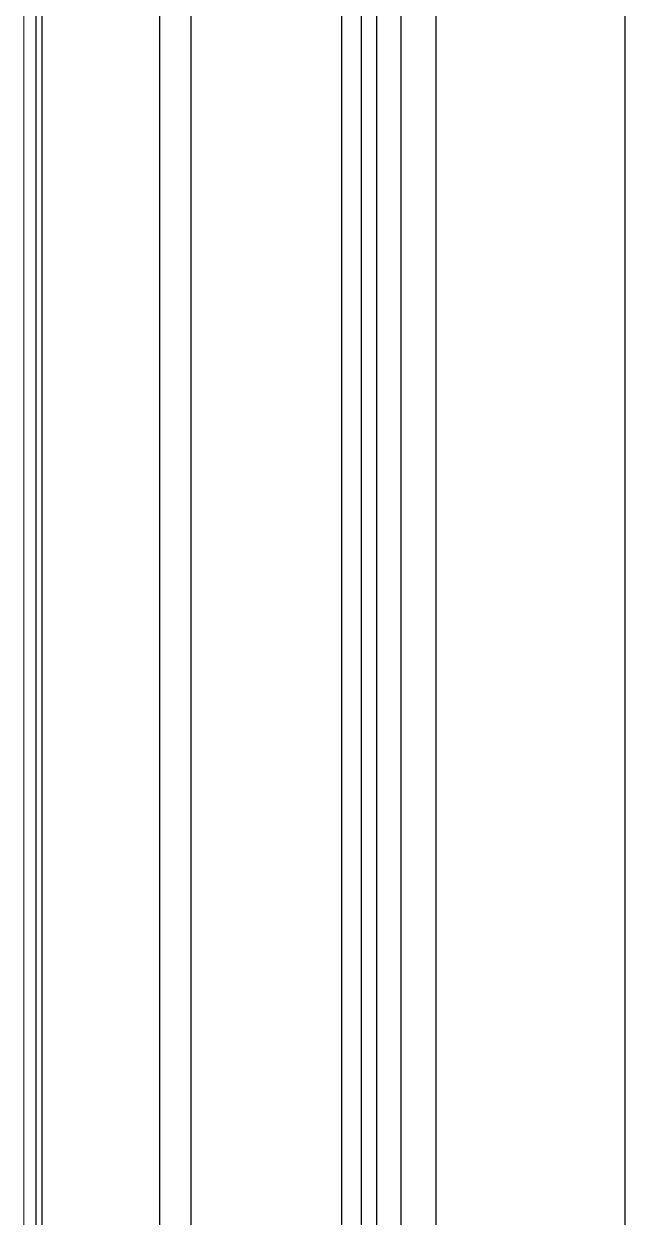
# Model space of a CAD drawing. Header units: inches. Extents: x 0 to 84, y -22 to 124.
# Drawn here: x 0 to 4.1, y 38.63 to 46.76 of the extents above; entities that cross this region are included whole.
import ezdxf

# ---------------------------------------------------------------- set-up
doc = ezdxf.new("R2010")
doc.units = ezdxf.units.IN
doc.header["$MEASUREMENT"] = 0
doc.layers.add('1', color=4, linetype='Continuous')

# ---------------------------------------------------------------- blocks, each defined once
blk = doc.blocks.new('2020 RELAY')
at = {"layer": '1', "linetype": 'Continuous', "lineweight": 18}
blk.add_line((0, 5.8815), (0, 78.2004), dxfattribs=at)
at = {"layer": '1', "color": 3, "linetype": 'Continuous', "lineweight": 25}
for p, q in [((0.085, 11.7277), (0.085, 72.3542)), ((0.1254, 11.7277), (0.1254, 72.3542)), ((0.9261, 72.3542), (0.9261, 11.7277)), ((1.1405, 11.7277), (1.1405, 72.3542)), ((2.1664, 69.7889), (2.1664, 32.4153)), ((2.3034, 32.4153), (2.3034, 69.7889)), ((2.4051, 61.4607), (2.4051, 33.0822)), ((2.5714, 61.4607), (2.5714, 33.1605)), ((2.8108, 61.4607), (2.8108, 33.1605)), ((4.1009, 31.5912), (4.1009, 52.7646))]:
    blk.add_line(p, q, dxfattribs=at)

msp = doc.modelspace()

# ---------------------------------------------------------------- block references
msp.add_blockref('2020 RELAY', (0, 0.5))

doc.saveas('drawing.dxf')
